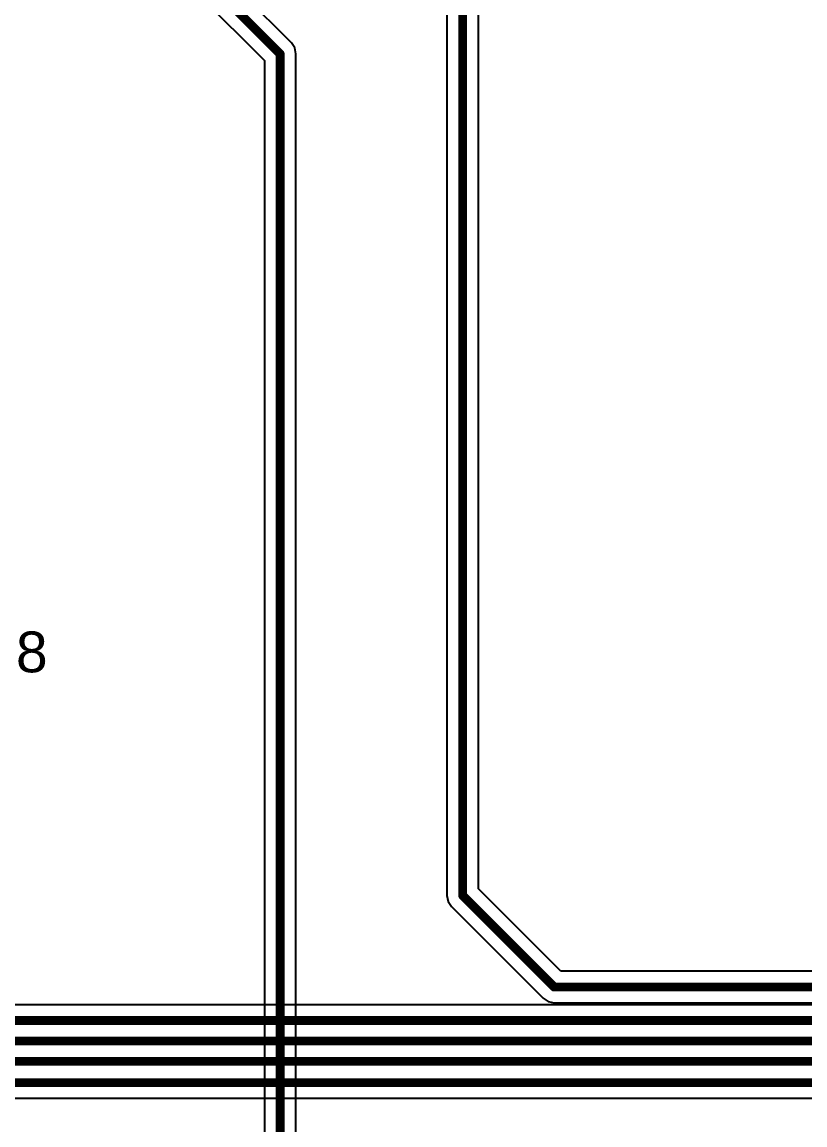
# Model space of a CAD drawing. Header units: inches. Extents: x 0 to 5032, y 0 to 5323.
# Drawn here: x 36.96 to 54.98, y 61.39 to 86.77 of the extents above; entities that cross this region are included whole.
import ezdxf

# ---------------------------------------------------------------- set-up
doc = ezdxf.new("R2010")
doc.units = ezdxf.units.IN
for name, color, linetype in [('Bottom Layer', 5, 'Continuous'), ('Top Layer', 1, 'Continuous'), ('Top Overlay', 2, 'Continuous')]:
    doc.layers.add(name, color=color, linetype=linetype)
doc.styles.add('Arial', font='', dxfattribs={"height": 0.2})
doc.styles.get('Arial').set_extended_font_data('Arial')

msp = doc.modelspace()

# ---------------------------------------------------------------- linework, layer by layer
at = {"layer": 'Bottom Layer'}
for p, q in [((46.737, 95.315), (46.737, 66.667)), ((47.462, 66.817), (47.462, 95.315)), ((43.159, 86.289), (38.376, 91.071)), ((37.864, 90.559), (42.54, 85.882)), ((43.237, 86.171), (43.159, 86.289)), ((43.159, 86.289), (43.159, 86.289)), ((43.265, 86.033), (43.237, 86.171)), ((42.54, 85.882), (42.54, 57.574)), ((43.265, 57.574), (43.265, 86.033)), ((43.265, 86.033), (43.265, 86.033)), ((49.357, 64.922), (47.462, 66.817)), ((46.737, 66.667), (46.737, 66.667)), ((46.737, 66.667), (46.765, 66.528)), ((46.765, 66.528), (46.843, 66.41)), ((46.843, 66.41), (48.95, 64.303)), ((64.669, 64.922), (49.357, 64.922)), ((48.95, 64.303), (48.95, 64.303)), ((48.95, 64.303), (49.068, 64.224)), ((49.068, 64.224), (49.207, 64.197)), ((49.207, 64.197), (49.207, 64.197)), ((49.207, 64.197), (60.369, 64.197))]:
    msp.add_line(p, q, dxfattribs=at)
for points in [[(47.1, 66.667, 0.203, 0.203, 0), (47.1, 95.735, 0.203, 0.203, 0)], [(37.822, 91.113, 0.203, 0.203, 0), (42.902, 86.033, 0.203, 0.203, 0)], [(42.902, 57.153, 0.203, 0.203, 0), (42.902, 86.033, 0.203, 0.203, 0)], [(47.1, 66.667, 0.203, 0.203, 0), (49.207, 64.559, 0.203, 0.203, 0)], [(49.207, 64.559, 0.203, 0.203, 0), (93.005, 64.559, 0.203, 0.203, 0)]]:
    msp.add_lwpolyline(points, format="xyseb", dxfattribs=at)
for points in [[(42.852, 86.033, 0.102, 0.102, 1), (42.953, 86.033, 0.102, 0.102, 1)], [(42.852, 86.033, 0.102, 0.102, 1), (42.953, 86.033, 0.102, 0.102, 1)], [(47.049, 66.667, 0.102, 0.102, 1), (47.151, 66.667, 0.102, 0.102, 1)], [(47.049, 66.667, 0.102, 0.102, 1), (47.151, 66.667, 0.102, 0.102, 1)], [(49.156, 64.559, 0.102, 0.102, 1), (49.258, 64.559, 0.102, 0.102, 1)], [(49.156, 64.559, 0.102, 0.102, 1), (49.258, 64.559, 0.102, 0.102, 1)]]:
    msp.add_lwpolyline(points, format="xyseb", close=True, dxfattribs=at)
at = {"layer": 'Top Layer'}
for p, q in [((56.076, 64.152), (32.207, 64.152)), ((33.446, 61.999), (55.339, 61.999))]:
    msp.add_line(p, q, dxfattribs=at)
for points in [[(32.207, 63.79, 0.203, 0.203, 0), (56.076, 63.79, 0.203, 0.203, 0)], [(32.547, 63.319, 0.203, 0.203, 0), (55.862, 63.319, 0.203, 0.203, 0)], [(32.914, 62.849, 0.203, 0.203, 0), (55.652, 62.849, 0.203, 0.203, 0)], [(33.296, 62.361, 0.203, 0.203, 0), (55.489, 62.361, 0.203, 0.203, 0)]]:
    msp.add_lwpolyline(points, format="xyseb", dxfattribs=at)

# ---------------------------------------------------------------- texts
at = {"layer": 'Top Overlay', "style": 'Arial'}
msp.add_text('U8', height=0.9398, dxfattribs=at).set_placement((35.874, 71.802))

doc.saveas('drawing.dxf')
